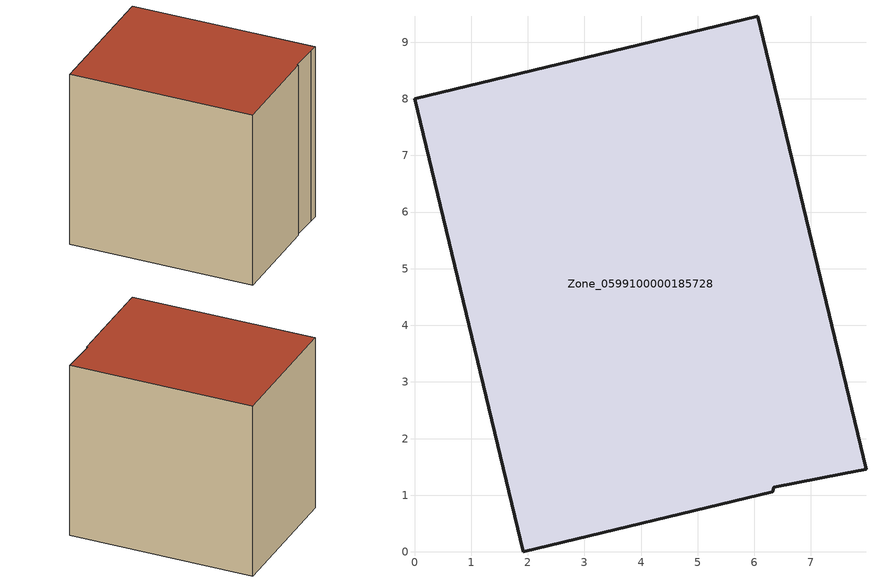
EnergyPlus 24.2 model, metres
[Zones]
Zone_0599100000185728
 floor ground (C_G): 7.97,1.46 7.56,1.38 6.34,1.14 6.33,1.06 1.92,0 0,8 6.06,9.46 z0
 wall outside (C_F): 7.56,1.38 7.97,1.46 6.06,9.46 0,8 1.92,0 6.33,1.06 6.34,1.14 7.56,1.38 z0:7.97
 roof outside (C_R): 6.34,1.14 7.56,1.38 7.97,1.46 6.06,9.46 0,8 1.92,0 6.33,1.06 z7.97
[BUILDING]
Pand.0599100000185728: North Axis=0; Terrain=City; Loads Convergence Tolerance Value=0.04; Temperature Convergence Tolerance Value=0.4; Solar Distribution=FullExterior; Maximum Number of Warmup Days=25; Minimum Number of Warmup Days=1
[Site:Location]
Rotterdam.The.Hague.AP_ZH_NLD Design_Conditions: Latitude=51.96; Longitude=4.45; Time Zone=1; Elevation=-4.5
[SITE:GROUNDTEMPERATURE:BUILDINGSURFACE]
18, 18, 18, 18, 18, 18, 18, 18, 18, 18, 18, 18
[MATERIAL] Thermal Absorptance=0.9; Solar Absorptance=0.7; Visible Absorptance=0.7
Name | Roughness | Thickness | Conductivity | Density | Specific Heat
G.TI.1965-1974 | MediumSmooth | 0.15 | 0.882353 | 540 | 1210
F.TI.1965-1974 | Rough | 0.3 | 0.697674 | 1920 | 840
R.TI.1965-1974 | MediumRough | 0.2 | 0.232558 | 1500 | 1000
[CONSTRUCTION]
C_G: G.TI.1965-1974
C_F: F.TI.1965-1974
C_R: R.TI.1965-1974
[ZONE]
Zone_0599100000185728: Type=1; Multiplier=1; Ceiling Height=Autocalculate; Volume=Autocalculate; Floor Area=autocalculate; Part of Total Floor Area=Yes
[ZONEINFILTRATION:DESIGNFLOWRATE]
Infil_Zone_0599100000185728: Zone or ZoneList or Space or SpaceList=Zone_0599100000185728; Schedule=AlwaysOn; Design Flow Rate Calculation Method=Flow/Area; Flow Rate per Floor Area=0.003; Constant Term Coefficient=1; Temperature Term Coefficient=0; Velocity Term Coefficient=0; Velocity Squared Term Coefficient=0
[HVACTEMPLATE:ZONE:IDEALLOADSAIRSYSTEM]
Zone_0599100000185728: Maximum Heating Supply Air Temperature=50; Minimum Cooling Supply Air Temperature=13; Maximum Heating Supply Air Humidity Ratio=0.0156; Minimum Cooling Supply Air Humidity Ratio=0.0077; Heating Limit=NoLimit; Cooling Limit=NoLimit; Dehumidification Control Type=ConstantSensibleHeatRatio; Cooling Sensible Heat Ratio=0.7; Dehumidification Setpoint=60; Humidification Control Type=None; Humidification Setpoint=30; Outdoor Air Method=None; Outdoor Air Flow Rate per Person=0.00944; Outdoor Air Flow Rate per Zone Floor Area=0; Outdoor Air Flow Rate per Zone=0; Demand Controlled Ventilation Type=None; Outdoor Air Economizer Type=NoEconomizer; Heat Recovery Type=None; Sensible Heat Recovery Effectiveness=0.7; Latent Heat Recovery Effectiveness=0.65
[ZONECONTROL:THERMOSTAT]
ThermostatControl_Zone_0599100000185728: Zone or ZoneList=Zone_0599100000185728; Control Type Schedule=DualSetpointControlType; Control 1=Thermostat_Zone_0599100000185728; Temperature Difference Between Cutout And Setpoint=0
[THERMOSTATSETPOINT:DUALSETPOINT]
Thermostat_Zone_0599100000185728: Heating Setpoint Temperature Schedule=HeatingSetpoint_Zone_0599100000185728; Cooling Setpoint Temperature Schedule=CoolingSetpoint_Zone_0599100000185728
[SCHEDULE:COMPACT]
HeatingSetpoint_Zone_0599100000185728: Through: 12/31, For: AllDays, Until: 24:00, 21
CoolingSetpoint_Zone_0599100000185728: Through: 12/31, For: AllDays, Until: 24:00, 24
DualSetpointControlType: Through: 12/31, For: AllDays, Until: 24:00, 4
AlwaysOn: Through: 12/31, For: AllDays, Until: 24:00, 1
